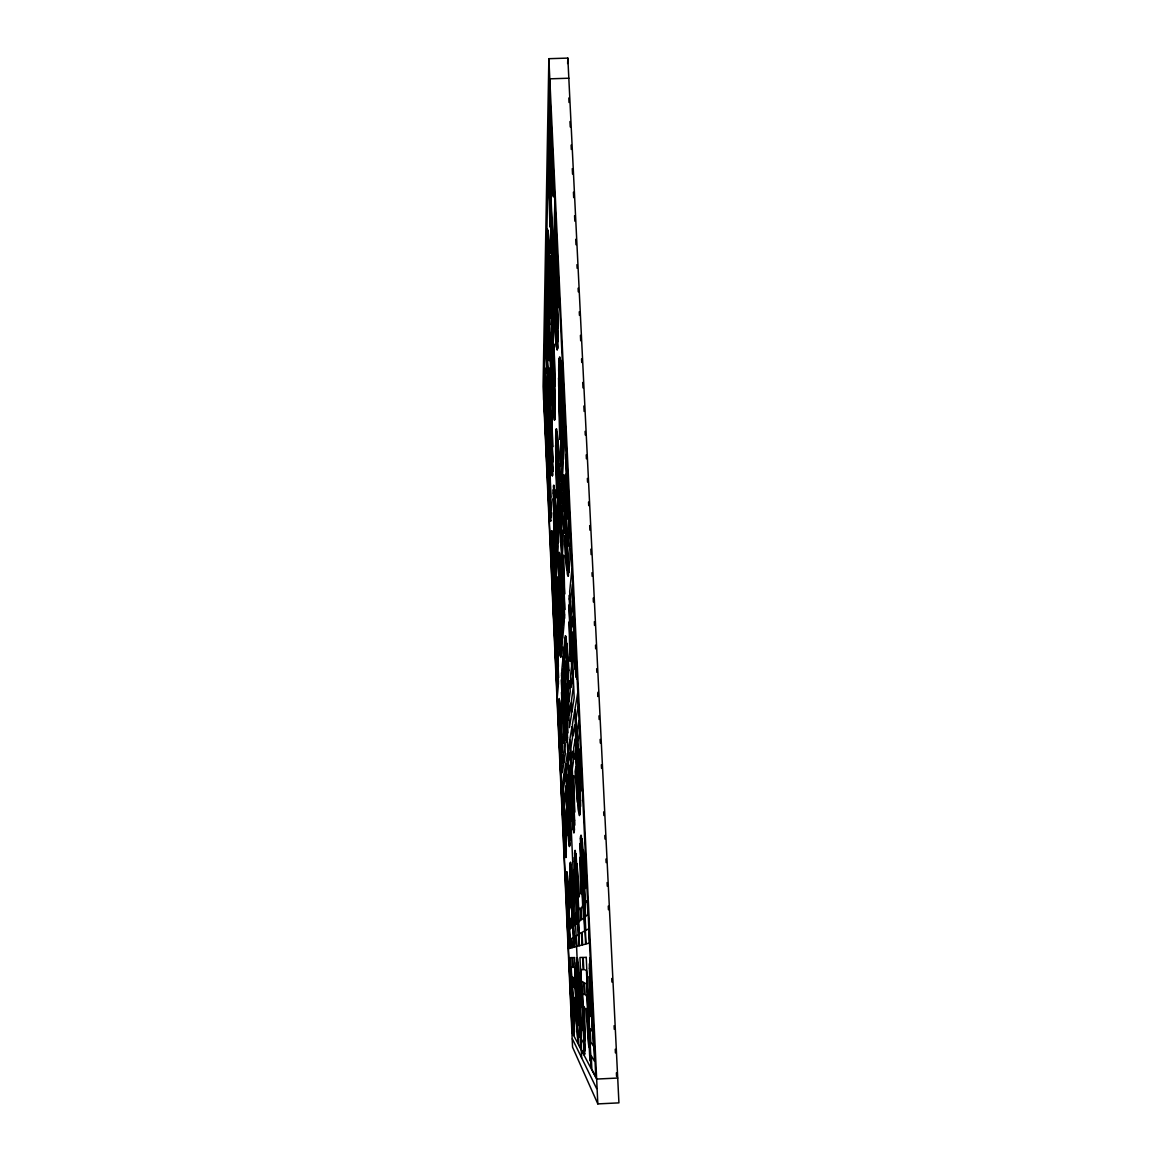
<?xml version="1.0" encoding="UTF-8"?>
<svg xmlns="http://www.w3.org/2000/svg" width="1162" height="1162" viewBox="0 0 1162 1162"><rect width="100%" height="100%" fill="white"/><g stroke="black" fill="none" stroke-linecap="round" stroke-linejoin="round"><path stroke-width="1.5" d="M551.384 537.294L551.384 537.062A80.672 1.685 87.7 0 1 551.427 533.997L554.608 604.952L553.737 618.983L553.678 617.588A80.672 1.685 87.7 0 1 553.417 611.154L554.1 598.038M546.721 461.968L546.721 461.88A75.82 1.438 87.8 0 0 546.736 458.627L544.165 401.035L544.542 381.02A75.82 1.438 87.8 0 0 544.194 372.886M548.856 58.696L543.075 386.51L572.546 1047.136L597.82 1103.9L618.925 1102.869L567.84 58.1L548.856 58.696L597.82 1103.9M543.656 399.743L549.8 78.827L568.828 78.217M545.428 417.55L545.632 410.549A75.82 1.438 87.8 0 1 545.937 419.918L545.98 421.428A75.82 1.438 87.8 0 1 546.3 432.961L546.329 434.312A75.82 1.438 87.8 0 1 546.489 440.761L546.503 441.531M546.111 394.339L546.271 385.552A79.612 1.612 87.8 0 0 545.879 379.582L545.806 378.696A79.612 1.612 87.8 0 0 545.385 373.423L545.327 372.813A79.612 1.612 87.8 0 0 545.022 369.836L545.007 369.734M547.099 470.131L547.68 450.333L550.686 521.201A79.829 1.612 87.8 0 0 550.788 520.518L550.803 520.3M547.985 461.256L547.447 477.466A79.829 1.612 87.8 0 1 547.099 470.16M549.611 472.193L549.873 465.425A79.612 1.598 87.8 0 1 550.178 475.171L550.222 476.74A79.612 1.598 87.8 0 1 550.512 487.241L550.541 488.665A79.612 1.598 87.8 0 1 550.715 496.682L550.73 497.249M566.039 441.676L566.01 442.504A123.128 3.907 87.7 0 0 565.879 446.804L570.15 538.805L568.291 560.883A123.128 3.907 87.7 0 0 568.799 572.837L571.05 548.755M567.637 63.532L567.84 58.1M566.46 873.984L566.475 873.839A84.811 1.772 87.4 0 1 566.577 872.241L569.99 948.265M554.259 189.798L554.23 190.524A122.998 3.355 88.2 0 1 554.042 193.371L550.047 108.618L549.19 149.215A122.998 3.355 88.2 0 1 548.682 139.324L548.682 139.324M553.562 560.186L553.838 553.664A80.454 1.67 87.7 0 0 553.388 546.866L553.315 545.835A80.454 1.67 87.7 0 0 552.851 539.531L552.792 538.761A80.454 1.67 87.7 0 0 552.429 534.854L552.415 534.709M555.654 587.812L554.71 603.165L551.529 531.412A80.454 1.67 87.7 0 1 551.645 530.773L554.434 592.547L555.247 579.533A80.454 1.67 87.7 0 1 555.654 587.798M560.97 780.893L560.97 780.849A77.505 1.554 87.6 0 0 561.043 778.918L558.312 717.506L559.198 708.224A77.505 1.554 87.6 0 0 558.849 699.756L557.804 710.127M557.179 640.756L557.557 636.413A80.425 1.67 87.7 0 1 557.847 645.883L557.891 647.394A80.425 1.67 87.7 0 1 558.152 657.401L558.181 658.738A80.425 1.67 87.7 0 1 558.341 666.189L558.341 666.697M556.162 657.489L556.467 652.521A77.505 1.554 87.6 0 0 556.032 645.564L555.959 644.503A77.505 1.554 87.6 0 0 555.436 637.067L555.378 636.282A77.505 1.554 87.6 0 0 555.073 632.811L555.044 632.433M557.237 697.316L558.239 686.393M571.965 568.567L569.67 591.603A123.128 3.907 87.7 0 0 570.251 602.947L570.281 603.703L572.285 584.689L576.73 678.782A123.128 3.907 87.7 0 0 577.049 678.666L577.107 678.521M559.866 740.165L560.287 737.638A77.505 1.554 87.6 0 1 560.549 746.498L560.592 747.907A77.505 1.554 87.6 0 1 560.868 758.365L560.883 759.556A77.505 1.554 87.6 0 1 560.999 765.133L561.014 765.773M561.275 731.871L561.667 727.804A82.066 1.728 87.6 0 0 561.188 720.12L561.101 718.944A82.066 1.728 87.6 0 0 560.578 711.522L560.505 710.592A82.066 1.728 87.6 0 0 560.099 705.683L560.084 705.494M554.129 627.727L554.129 627.698A77.505 1.554 87.6 0 1 554.274 627.277L556.961 687.483L557.862 678.274A77.505 1.554 87.6 0 1 558.239 686.379M562.815 792.586L561.754 797.8A82.255 1.728 87.6 0 1 561.377 789.782L562.568 782.68L565.923 857.585A82.255 1.728 87.6 0 1 565.72 856.917L565.691 856.786M565.022 815.332L565.531 813.574A82.023 1.728 87.6 0 1 565.807 822.74L565.836 824.192A82.023 1.728 87.6 0 1 566.068 833.662L566.097 834.897A82.023 1.728 87.6 0 1 566.214 841.738L566.228 842.203M590.165 957.793L590.107 958.025A133.877 4.212 87.2 0 0 589.846 959.58L594.552 1061.313L591.269 1055.822L591.313 1056.679A133.877 4.212 87.2 0 0 591.85 1069.389L595.728 1076.767M569.264 909.744L569.787 908.292A84.565 1.758 87.4 0 0 569.249 899.678L569.162 898.328A84.565 1.758 87.4 0 0 568.581 889.714L568.508 888.61A84.565 1.758 87.4 0 0 568.044 882.641L568.029 882.408M569.38 939.027L568.131 940.523A84.811 1.772 87.4 0 0 568.407 947.219L568.465 948.671L571.849 947.771A84.565 1.758 87.4 0 0 571.413 938.591L569.946 938.722L566.983 872.444A84.565 1.758 87.4 0 0 566.78 871.631L570.179 948.221M617.719 1078.045L596.658 1079.062L571.878 1032.059M573.142 996.241L573.781 997.272A84.492 1.758 87.4 0 1 574.043 1006.103L574.086 1007.483A84.492 1.758 87.4 0 1 574.275 1016.358L574.304 1017.505A84.492 1.758 87.4 0 1 574.391 1023.678L574.391 1024.1M571.341 996.749L571.878 996.647A82.095 1.612 87.4 0 0 571.37 987.976L571.283 986.611A82.095 1.612 87.4 0 0 570.629 976.705L570.557 975.586A82.095 1.612 87.4 0 0 570.179 970.502L570.135 969.921M572.183 1032.306L573.883 1035.502A82.095 1.612 87.4 0 0 573.462 1026.569L571.98 1023.519L569.089 959.086A82.095 1.612 87.4 0 0 568.872 957.938M572.358 1038.843L596.643 1088.591M568.828 97.957L569.017 102.474M569.976 121.516L570.251 126.948M571.123 145.076L571.297 149.433M572.285 168.635L572.546 174.068M573.432 192.18L573.694 197.627M574.58 215.74L574.841 221.172M575.727 239.299L575.989 244.732M576.962 264.66L577.136 268.291M578.11 288.22L578.298 291.851M579.272 311.779L579.446 315.396M580.419 335.339L580.68 340.771M581.566 358.884L581.741 362.515M582.714 382.443L582.975 387.876M583.861 406.003L584.123 411.435M585.096 431.363L585.27 434.995M586.244 454.923L586.403 458.787M587.362 478.41L587.58 482.099M588.553 502.042L588.727 505.659M589.7 525.587L589.875 530.148M590.848 549.147L591.109 554.579M591.995 572.706L592.17 576.323M593.23 598.067L593.39 602.018M594.392 621.626L594.523 625.432M595.54 645.186L595.67 648.861M596.687 668.746L596.861 672.362M597.834 692.291L598.009 695.922M598.982 715.85L599.156 719.481M600.129 739.41L600.304 743.026M601.364 764.77L601.553 768.402M603.674 811.889L603.848 815.521M604.821 835.449L604.995 839.066M605.968 859.008L606.143 862.625M607.116 882.554L607.29 886.185M608.263 906.113L608.438 909.744M611.749 978.477L611.924 982.079M614.102 1025.712L614.277 1029.329M615.25 1049.257L615.424 1052.888M616.397 1072.816L616.572 1076.448M549.597 89.503L595.801 1077.45M565.778 454.531L569.264 529.015L567.739 546.489A123.128 3.907 87.7 0 1 567.317 534.564L568.392 519.399L565.763 462.098A123.128 3.907 87.7 0 1 565.778 454.545M555.102 414.238L551.195 328.744L552.168 295.308L552.24 297.138A99.133 2.411 87.9 0 1 552.604 305.708L551.79 335.266L555.175 409.707A99.133 2.411 87.9 0 1 555.102 414.224M555.741 434.573L559.721 521.418L558.414 542.669L558.341 540.969A100.121 2.571 87.7 0 1 558.007 533.097L559.067 513.488L555.683 438.916A100.121 2.571 87.7 0 1 555.741 434.588M546.111 272.663L549.757 352.435A93.512 2.106 87.9 0 0 549.786 347.874L546.634 278.386L547.2 248.508A93.512 2.106 87.9 0 0 546.779 238.544L546.779 238.544M562.96 647.219L581.639 1057.856M546.009 278.517L549.582 358.157A93.512 2.106 87.9 0 1 549.466 359.654L546.358 291.894L545.82 317.008A93.512 2.106 87.9 0 1 545.428 308.889M543.743 395.341L572.198 1032.669M597.864 693.946A115.721 4.692 87.6 0 1 597.965 696.532M548.566 152.309L552.255 232.531L551.413 267.086A113.687 3.094 88 0 0 551.776 275.728L551.848 277.573L552.923 239.023L548.595 145.715A113.687 3.094 88 0 0 548.566 152.309M558.196 327.858L554.986 259.17L555.93 229.277A113.266 3.065 88 0 1 556.38 241.885L555.697 266.098L558.167 319.811A113.266 3.065 88 0 1 558.196 327.858M558.457 677.896L556.133 626.173L556.845 616.02A80.425 1.67 87.7 0 1 557.164 624.691L556.656 633.421L558.428 673.568A80.425 1.67 87.7 0 1 558.457 677.896M558.631 377.897L558.631 378.144A114.007 3.312 87.8 0 0 558.661 385.552L561.043 437.783L560.258 454.662A114.007 3.312 87.8 0 0 560.665 465.817L561.783 446.005L558.631 377.897M569.961 871.95L571.98 916.847L571.065 919.04A94.195 2.193 87.4 0 0 571.384 927.799L572.663 926.826L570.005 867.985A94.195 2.193 87.4 0 0 569.961 871.95M569.976 835.565L569.976 836.059A90.825 2.121 87.6 0 1 569.946 840.17L567.245 780.777L568.45 774.633A90.825 2.121 87.6 0 1 568.799 784.292L567.913 790.029L569.976 835.565M585.067 1040.542L583.455 1006.001L584.471 1007.483A105.451 2.745 87.4 0 1 584.747 1018.595L584.791 1020.323A105.451 2.745 87.4 0 1 584.994 1031.435L585.009 1032.858A105.451 2.745 87.4 0 1 585.067 1040.542M550.919 514.446L550.919 514.693A79.612 1.598 87.8 0 1 550.89 517.874L547.752 447.806L548.377 426.047L548.435 427.514A79.612 1.598 87.8 0 1 548.725 434.414L548.203 453.79L550.919 514.446M561.493 679.697L561.493 679.843A91.159 2.135 87.6 0 0 561.507 684.462L563.439 727.804L562.757 734.515A91.159 2.135 87.6 0 0 563.076 743.302L564.049 736.345L561.493 679.697M561.086 775.49L558.82 724.972L559.605 718.334A77.505 1.554 87.6 0 1 559.91 726.57L561.072 771.713A77.505 1.554 87.6 0 1 561.086 775.49M574.406 861.579L576.686 911.865L575.539 914.436A105.931 2.774 87.4 0 0 575.887 924.24L577.485 923.006L574.478 857.091A105.931 2.774 87.4 0 0 574.406 861.579M574.609 820.227L574.609 820.779A101.777 2.673 87.6 0 1 574.551 825.485L571.486 758.859L572.997 751.059A101.777 2.673 87.6 0 1 573.389 761.981L572.27 769.084L574.609 820.227M589.279 976.429L589.265 976.806A133.877 4.212 87.2 0 0 589.308 985.855L589.323 987.511A133.877 4.212 87.2 0 0 589.512 1000.119L589.555 1002.065A133.877 4.212 87.2 0 0 589.846 1014.382L591.138 1016.634L589.279 976.429M552.822 467.458L552.822 467.763A88.254 1.946 87.8 0 1 552.778 471.511L549.292 394.484L550.062 367.831L550.134 369.458A88.254 1.946 87.8 0 1 550.454 377.098L549.8 400.759L552.822 467.458M553.301 493.109L556.322 560.215L555.48 576.062A89.329 2.063 87.7 0 0 555.785 583.15L555.843 584.675L556.888 567.593L553.359 489.492A89.329 2.063 87.7 0 0 553.301 493.109M574.406 1028.951L574.406 1029.314A84.492 1.758 87.4 0 1 574.348 1032.248L571.849 976.69L573.098 977.315A84.492 1.758 87.4 0 1 573.403 985.942L573.447 987.09L572.488 986.407L574.406 1028.951M564.659 609.658L561.725 545.893L562.829 530.104A99.772 2.556 87.8 0 1 563.221 541.056L562.423 554.303L564.659 603.906A99.772 2.556 87.8 0 1 564.659 609.658M576.483 965.942L578.661 1014.499L577.47 1013.032L577.514 1013.976A101.762 2.469 87.3 0 0 577.848 1023.199L579.431 1025.828L576.555 962.31A101.762 2.469 87.3 0 0 576.483 965.942M558.152 335.644L558.152 336.079A113.266 3.065 88 0 1 558.065 341.672L553.606 245.632L554.855 202.478L554.942 204.556A113.266 3.065 88 0 1 555.349 214.316L554.289 252.343L558.152 335.644M558.675 370.431L562.539 454.357L561.188 479.223A114.007 3.312 87.8 0 0 561.551 488.098L561.638 490.001L563.309 462.854L558.762 365.071A114.007 3.312 87.8 0 0 558.675 370.431M580.07 848.391L582.67 905.503L581.189 908.611A121.008 3.617 87.3 0 0 581.581 919.723L583.644 918.125L580.172 843.351A121.008 3.617 87.3 0 0 580.07 848.391M580.564 800.487L580.564 801.141A115.764 3.457 87.6 0 1 580.448 806.631L576.918 730.753L578.894 720.556A115.764 3.457 87.6 0 1 579.33 733.12L577.848 742.198L580.564 800.487M569.148 605.024L569.148 605.213A116.287 3.486 87.6 0 0 569.104 611.502L571.602 666.073L570.484 676.415A116.287 3.486 87.6 0 0 570.876 687.541L572.445 676.4L569.148 605.024M566.272 851.935L563.861 798.352L564.819 793.385A82.023 1.728 87.6 0 1 565.139 802.041L564.427 806.791L566.272 848.275A82.023 1.728 87.6 0 1 566.272 851.935M567.622 733.048L564.79 671.157L565.967 660.96A95.052 2.339 87.6 0 1 566.344 671.229L565.458 680.075L567.637 728.182A95.052 2.339 87.6 0 1 567.622 733.048M558.573 560.331L561.842 632.549L560.709 646.159A95.052 2.339 87.6 0 0 561.115 655.571L562.481 640.916L558.646 557.469A95.052 2.339 87.6 0 0 558.573 560.331M566.402 876.773L566.402 876.874A84.811 1.772 87.4 0 0 566.388 880.302L568.189 920.87L567.448 922.759A84.811 1.772 87.4 0 0 567.739 930.689L568.77 929.89L566.402 876.773M558.428 681.774L558.428 681.978A80.425 1.67 87.7 0 1 558.356 684.433L555.102 611.938L556.061 596.919L556.133 598.43A80.425 1.67 87.7 0 1 556.424 605.475L555.61 619.012L558.428 681.774M585.009 1047.049L584.994 1047.499A105.451 2.745 87.4 0 1 584.878 1051.073L581.683 981.353L583.644 982.326A105.451 2.745 87.4 0 1 584.021 993.205L584.065 994.657L582.554 993.583L585.009 1047.049M544.92 390.635L544.586 406.482L546.706 453.688A75.82 1.438 87.8 0 0 546.634 448.779L545.239 399.176A75.82 1.438 87.8 0 0 544.934 390.926L544.92 390.635M546.721 305.156L546.3 326.101A93.512 2.106 87.9 0 0 546.692 333.058L547.07 318.286L549.016 360.409A93.512 2.106 87.9 0 0 549.234 360.67L546.721 305.156M547.665 260.404L547.157 284.196L549.771 341.163A93.512 2.106 87.9 0 0 549.699 334.598L547.694 290.093L548.057 271.051A93.512 2.106 87.9 0 0 547.68 260.767L547.665 260.404M550.483 126.571L549.8 160.138A122.998 3.355 88.2 0 0 550.309 168.374L550.352 169.173L550.904 144.32L553.402 196.843A122.998 3.355 88.2 0 0 553.722 196.058L550.483 126.571M561.551 675.383L564.674 744.987L563.497 754.051A91.159 2.135 87.6 0 0 563.802 761.284L563.861 762.853L565.313 753.76L561.638 672.638A91.159 2.135 87.6 0 0 561.551 675.383M547.418 331.286L547.229 341.715A93.512 2.106 87.9 0 0 547.665 347.99L547.738 348.92A93.512 2.106 87.9 0 0 548.217 354.526L548.275 355.194A93.512 2.106 87.9 0 0 548.638 358.404L547.418 331.286M548.493 284.429L549.553 325.07L549.539 324.067A93.512 2.106 87.9 0 0 549.365 315.686L549.321 313.943A93.512 2.106 87.9 0 0 548.943 299.157L548.885 297.225A93.512 2.106 87.9 0 0 548.522 285.344L548.493 284.429M551.325 161.867L551.006 178.367A122.998 3.355 88.2 0 0 551.587 185.368L551.674 186.385A122.998 3.355 88.2 0 0 552.313 192.238L552.4 192.892A122.998 3.355 88.2 0 0 552.88 195.768L551.325 161.867M564.587 614.901L564.587 615.192A99.772 2.556 87.8 0 1 564.456 618.62L560.375 529.451L561.871 506.182L561.943 508.07A99.772 2.556 87.8 0 1 562.321 516.858L561.043 537.614L564.587 614.901M589.366 968.236L592.257 1031.246L590.281 1028.806L590.325 1030.011A133.877 4.212 87.2 0 0 590.732 1041.864L593.39 1046.134L589.541 963.53A133.877 4.212 87.2 0 0 589.366 968.236M546.808 364.316L546.59 372.799A88.515 1.961 87.8 0 1 546.271 362.617L546.213 360.946A88.515 1.961 87.8 0 1 545.908 349.675L545.864 348.135A88.515 1.961 87.8 0 1 545.661 339.217L546.808 364.316M549.539 247.506L549.234 260.244L547.883 230.308A99.119 2.411 87.9 0 1 548.275 233.083L548.348 233.707A99.119 2.411 87.9 0 1 548.9 239.285L548.972 240.243A99.119 2.411 87.9 0 1 549.495 246.94L549.539 247.506M550.323 213.648L549.975 227.069A113.687 3.094 88 0 1 549.582 213.852L549.524 211.687A113.687 3.094 88 0 1 549.161 196.828L549.118 194.766A113.687 3.094 88 0 1 548.871 182.783L548.856 181.911L550.323 213.648M546.736 393.206L546.43 405.727L544.746 368.078A79.612 1.612 87.8 0 0 544.528 367.715L546.75 417.013L547.142 400.585A79.612 1.612 87.8 0 0 546.779 393.86L546.736 393.206M547.302 370.199L547.011 385A88.515 1.961 87.8 0 0 547.331 393.816L547.781 376.154L545.414 323.748A88.515 1.961 87.8 0 0 545.486 329.761L547.302 370.199M550.076 255.756L549.611 275.016L547.476 229.117A99.119 2.411 87.9 0 0 547.244 229.597L549.989 289.628L550.599 264.457A99.119 2.411 87.9 0 0 550.134 256.526L550.076 255.756M550.962 219.85L550.497 242.698A113.687 3.094 88 0 0 550.89 253.853L551.601 226.14L548.595 161.387A113.687 3.094 88 0 0 548.682 169.826L550.962 219.85M547.578 408.879L547.055 428.212L544.368 368.557A79.612 1.612 87.8 0 0 544.281 369.821L547.36 439.323L547.985 417.289A79.612 1.612 87.8 0 0 547.592 409.402L547.578 408.879M548.275 382.196L547.752 404.347A88.515 1.961 87.8 0 0 548.043 411.29L548.101 412.786L548.784 388.297L545.385 313.028A88.515 1.961 87.8 0 0 545.37 317.444L548.275 382.196M551.151 274.377L550.352 304.095L547.011 231.601A99.119 2.411 87.9 0 0 546.895 233.78L550.715 318.403L551.659 284.574A99.119 2.411 87.9 0 0 551.18 275.002L551.151 274.377M549.205 397.578L548.508 421.603A88.53 1.961 87.8 0 0 548.885 429.591L549.524 409.866L552.531 475.665A88.53 1.961 87.8 0 0 552.647 474.721L549.205 397.578M551.078 332.579L550.222 362.384A99.467 2.426 87.9 0 0 550.657 371.128L551.442 346.61L554.797 419.555A99.467 2.426 87.9 0 0 554.957 418.233L551.078 332.579M553.461 250.542L552.357 288.437A113.731 3.079 88 0 0 552.851 298.126L553.853 266.868L557.673 348.658A113.731 3.079 88 0 0 557.862 346.784L553.461 250.542M569.264 599.011L573.316 686.916L571.413 701.122A116.287 3.486 87.6 0 0 571.791 710.229L571.878 712.204L574.188 697.592L569.438 595.017A116.287 3.486 87.6 0 0 569.264 599.011M548.275 472.092L547.868 485.774A79.829 1.612 87.8 0 0 548.217 492.223L548.58 482.84L550.28 520.213A79.829 1.612 87.8 0 0 550.483 521.172L548.275 472.092M549.147 444.828L548.667 459.847L550.919 509.784A79.612 1.598 87.8 0 0 550.861 504.831L549.466 453.529A79.612 1.598 87.8 0 0 549.147 444.857L549.147 444.857M549.858 422.038L549.35 438.611A88.53 1.961 87.8 0 0 549.742 445.583L550.178 434.123L552.052 475.098A88.53 1.961 87.8 0 0 552.284 475.926L549.858 422.038M550.904 388.689L550.323 407.121L552.822 462.055A88.254 1.946 87.8 0 0 552.778 456.346L550.861 413.556L551.267 398.392A88.254 1.946 87.8 0 0 550.904 388.718L550.904 388.718M551.79 360.51L551.18 380.991A99.467 2.426 87.9 0 0 551.601 388.573L551.645 389.314L552.153 374.266L554.245 419.613A99.467 2.426 87.9 0 0 554.521 420.223L551.79 360.51M553.112 318.751L552.386 341.889L555.189 402.953A99.133 2.411 87.9 0 0 555.145 396.257L552.981 348.615L553.504 329.732A99.133 2.411 87.9 0 0 553.112 318.78L553.112 318.78M554.23 283.02L553.446 308.99A113.731 3.079 88 0 0 553.94 317.284L553.983 318.097L554.623 298.983L557.005 349.747A113.731 3.079 88 0 0 557.339 349.98L554.23 283.02M567.535 737.42L567.521 737.536A95.052 2.339 87.6 0 1 567.39 740.15L563.454 653.698L565.037 637.923A95.052 2.339 87.6 0 1 565.473 648.396L564.107 662.369L567.535 737.42M548.885 493.501L548.696 500.401A79.829 1.612 87.8 0 0 549.074 506.516L549.147 507.445A79.829 1.612 87.8 0 0 549.568 513.168L549.611 513.88A79.829 1.612 87.8 0 0 549.946 517.468L548.885 493.501M550.497 446.092L550.265 454.386A88.53 1.961 87.8 0 0 550.701 460.907L550.773 461.895A88.53 1.961 87.8 0 0 551.253 467.937L551.311 468.678A88.53 1.961 87.8 0 0 551.674 472.382L550.497 446.092M551.703 411.188L552.633 447.021A88.254 1.946 87.8 0 0 552.444 437.929L552.4 436.316A88.254 1.946 87.8 0 0 552.095 424.45L552.052 422.677A88.254 1.946 87.8 0 0 551.718 411.711L551.703 411.188M552.487 387.89L552.197 398.072A99.467 2.426 87.9 0 0 552.691 405.044L552.778 406.09A99.467 2.426 87.9 0 0 553.315 412.466L553.388 413.222A99.467 2.426 87.9 0 0 553.809 417.013L552.487 387.89M553.983 344.272L555.015 386.147L555 385.406A99.133 2.411 87.9 0 0 554.797 374.89L554.753 373.031A99.133 2.411 87.9 0 0 554.419 359.407L554.376 357.388A99.133 2.411 87.9 0 0 553.998 344.867L553.983 344.272M555 314.757L554.623 327.597A113.731 3.079 88 0 0 555.189 335.063L555.291 336.167A113.731 3.079 88 0 0 555.915 342.834L556.002 343.618A113.731 3.079 88 0 0 556.496 347.409L555 314.757M556.918 258.705L556.424 273.157L558.036 307.77L558.021 306.899A113.266 3.065 88 0 0 557.804 294.465L557.76 292.287A113.266 3.065 88 0 0 557.397 276.324L557.339 273.956A113.266 3.065 88 0 0 556.932 259.387L556.918 258.705M566.199 855L566.184 855.145A82.023 1.728 87.6 0 1 566.083 856.83L562.713 781.779L564.035 773.979L564.093 775.548A82.023 1.728 87.6 0 1 564.398 782.723L563.279 790.015L566.199 855M569.845 843.641L569.845 843.815A90.825 2.121 87.6 0 1 569.7 845.733L565.952 762.635L567.564 753.02L567.637 754.748A90.825 2.121 87.6 0 1 567.971 762.751L566.591 771.641L569.845 843.641M570.106 864.688L573.345 936.935L571.806 938.664A94.195 2.193 87.4 0 0 572.125 946.057L572.183 947.669L574.057 947.175L570.237 862.872A94.195 2.193 87.4 0 0 570.106 864.688M552.647 577.79L552.357 582.67A80.672 1.685 87.7 0 1 552.081 573.781L552.037 572.343A80.672 1.685 87.7 0 1 551.776 562.713L551.732 561.42A80.672 1.685 87.7 0 1 551.572 554.013L552.647 577.79M554.681 538.602L554.332 544.571A89.329 2.063 87.7 0 1 554.027 534.665L553.983 533.067A89.329 2.063 87.7 0 1 553.693 522.304L553.664 520.837A89.329 2.063 87.7 0 1 553.475 512.5L554.681 538.602M556.162 509.74L555.785 517.075L554.535 489.115A89.053 2.048 87.7 0 1 554.942 493.182L555.015 493.981A89.053 2.048 87.7 0 1 555.552 500.706L555.625 501.81A89.053 2.048 87.7 0 1 556.133 509.145L556.162 509.74M557.164 490.408L556.743 497.873A100.121 2.571 87.7 0 1 556.409 486.704L556.351 484.888A100.121 2.571 87.7 0 1 556.046 472.673L556.017 471.002A100.121 2.571 87.7 0 1 555.828 461.474L557.164 490.408M559.038 454.255L558.559 463.478L557.15 432.308A99.787 2.556 87.7 0 1 557.615 436.476L557.702 437.333A99.787 2.556 87.7 0 1 558.326 444.465L558.414 445.656A99.787 2.556 87.7 0 1 558.995 453.587L559.038 454.255M560.316 429.693L559.764 439.28A114.007 3.312 87.8 0 1 559.401 426.483L559.343 424.391A114.007 3.312 87.8 0 1 559.024 410.302L558.98 408.37A114.007 3.312 87.8 0 1 558.791 397.273L558.777 396.474L560.316 429.693M562.713 383.082L562.103 395.08L560.476 359.828A113.571 3.283 87.8 0 1 561.043 364.04L561.144 364.926A113.571 3.283 87.8 0 1 561.871 372.479L561.987 373.743A113.571 3.283 87.8 0 1 562.669 382.371L562.713 383.082M574.406 829.479L574.406 829.683A101.777 2.673 87.6 0 1 574.217 831.919L569.961 738.843L572.009 726.657L572.096 728.618A101.777 2.673 87.6 0 1 572.474 737.638L570.716 748.778L574.406 829.479M553.127 584.457L552.734 593.535A80.672 1.685 87.7 0 0 553.039 601.495L553.62 591.211L551.398 541.724A80.672 1.685 87.7 0 0 551.442 546.401L553.127 584.457M554.332 562.132L553.853 571.065L552.066 531.891A80.454 1.67 87.7 0 0 551.848 530.845L554.143 581.857L554.768 570.135A80.454 1.67 87.7 0 0 554.376 562.858L554.332 562.132M555.218 545.704L554.739 556.613A89.329 2.063 87.7 0 0 555.058 565.415L555.77 552.909L553.301 498.513A89.329 2.063 87.7 0 0 553.344 503.858L555.218 545.704M556.7 518.339L556.104 529.32L554.114 486.166A89.053 2.048 87.7 0 0 553.867 485.251L556.409 541.463L557.194 527.083A89.053 2.048 87.7 0 0 556.743 519.123L556.7 518.339M557.789 497.99L557.194 511.382A100.121 2.571 87.7 0 0 557.542 521.215L558.428 505.688L555.654 445.293A100.121 2.571 87.7 0 0 555.697 451.524L557.789 497.99M559.648 463.653L558.893 477.495L556.656 429.461A99.787 2.556 87.7 0 0 556.366 428.763L559.227 491.366L560.215 473.297A99.787 2.556 87.7 0 0 559.692 464.524L559.648 463.653M563.425 393.439L562.466 411.435L559.953 357.402A113.571 3.283 87.8 0 0 559.532 356.952L562.815 427.587L564.093 404.173A113.571 3.283 87.8 0 0 563.497 394.397L563.425 393.439M574.609 853.315L578.298 934.321L576.367 936.383A105.931 2.774 87.4 0 0 576.701 944.633L576.788 946.434L579.126 945.81L574.798 851.223A105.931 2.774 87.4 0 0 574.609 853.315M557.702 536.8L556.714 553.49L553.62 485.455A89.053 2.048 87.7 0 0 553.49 486.37L557.019 565.415L558.181 546.547A89.053 2.048 87.7 0 0 557.731 537.41L557.702 536.8M560.796 484.06L559.561 505.092L556.061 429.388A99.787 2.556 87.7 0 0 555.901 430.681L559.881 518.688L561.333 494.925A99.787 2.556 87.7 0 0 560.825 484.743L560.796 484.06M564.776 416.243L563.163 443.55L559.169 358.259A113.571 3.283 87.8 0 0 558.98 360.089L563.512 459.324L565.4 428.502A113.571 3.283 87.8 0 0 564.819 416.998L564.776 416.243M580.259 811.323L580.245 811.555A115.764 3.457 87.6 0 1 579.998 814.228L575.088 708.457L577.761 692.537L577.863 694.774A115.764 3.457 87.6 0 1 578.298 705.131L575.989 719.51L580.259 811.323M557.324 577.223L556.264 593.84A89.3 2.048 87.7 0 0 556.671 602.25L557.629 588.931L560.738 657.329A89.3 2.048 87.7 0 0 560.897 657.14L557.324 577.223M563.861 474.924L562.176 501.403A113.992 3.297 87.8 0 0 562.698 511.73L564.209 490.349L568.218 576.236A113.992 3.297 87.8 0 0 568.465 575.553L563.861 474.924M580.375 838.804L584.617 930.98L582.075 932.331L582.118 933.478A121.008 3.617 87.3 0 0 582.511 942.832L582.598 944.88L585.619 944.067L580.622 836.32A121.008 3.617 87.3 0 0 580.375 838.804M557.92 600.522L557.164 611.866A89.3 2.048 87.7 0 0 557.571 619.433L557.615 620.188L558.21 612.011L560.157 654.642A89.3 2.048 87.7 0 0 560.447 656.428L557.92 600.522M564.543 505.586L563.338 523.51A113.992 3.297 87.8 0 0 563.875 532.704L563.933 533.634L564.877 520.649L567.39 574.028A113.992 3.297 87.8 0 0 567.782 575.756L564.543 505.586M558.501 623.398L558.152 629.165A89.3 2.048 87.7 0 0 558.617 636.587L558.704 637.735A89.3 2.048 87.7 0 0 559.227 644.939L559.3 645.84A89.3 2.048 87.7 0 0 559.721 650.618L558.501 623.398M563.686 555.363L563.12 562.844L564.587 594.232A99.772 2.556 87.8 0 0 564.427 584.573L564.398 582.845A99.772 2.556 87.8 0 0 564.093 569.976L564.049 568.029A99.772 2.556 87.8 0 0 563.715 555.93L563.686 555.363M565.197 535.537L564.63 544.455A113.992 3.297 87.8 0 0 565.269 553.33L565.371 554.681A113.992 3.297 87.8 0 0 566.083 563.149L566.184 564.209A113.992 3.297 87.8 0 0 566.765 569.656L565.197 535.537M576.701 959.275L580.216 1037.317L578.298 1034.717A101.762 2.469 87.3 0 0 578.705 1044.58L581.015 1048.981L576.846 958.069A101.762 2.469 87.3 0 0 576.701 959.275M559.968 608.104L559.532 613.797L559.503 612.999A95.052 2.339 87.6 0 1 559.198 602.671L559.154 601.001A95.052 2.339 87.6 0 1 558.878 589.86L558.835 588.364A95.052 2.339 87.6 0 1 558.675 579.809L559.968 608.104M562.059 581.116L561.537 587.841L560.186 557.615A95.052 2.339 87.6 0 1 560.578 561.493L560.65 562.393A95.052 2.339 87.6 0 1 561.348 570.992L561.449 572.227A95.052 2.339 87.6 0 1 562.016 580.448L562.059 581.116M567.535 509.958L566.824 519.24L566.795 518.194A123.128 3.907 87.7 0 1 566.431 504.686L566.373 502.492A123.128 3.907 87.7 0 1 566.054 487.706L566.025 485.687A123.128 3.907 87.7 0 1 565.85 474.154L567.535 509.958M556.961 661.033L556.438 667.569L554.71 629.339A77.505 1.554 87.6 0 0 554.492 627.887L556.7 677.562L557.382 669.007A77.505 1.554 87.6 0 0 557.005 661.759L556.961 661.033M560.578 616.136L559.924 625.621A95.052 2.339 87.6 0 0 560.273 634.888L561.202 624.284L558.544 565.662A95.052 2.339 87.6 0 0 558.573 571.036L560.578 616.136M562.64 590.645L561.842 600.58L559.692 553.94A95.052 2.339 87.6 0 0 559.401 552.575L562.147 613.202L563.192 600.26A95.052 2.339 87.6 0 0 562.698 591.516L562.64 590.645M574.246 1034.412L574.231 1034.514A84.492 1.758 87.4 0 1 574.086 1035.357L570.6 957.619L572.3 957.604L572.358 959.202A84.492 1.758 87.4 0 1 572.677 966.537L572.706 967.438L571.225 967.104L574.246 1034.412M563.759 610.878L562.437 625.693L559.096 552.328A95.052 2.339 87.6 0 0 558.893 553.272L562.742 638.069L564.282 621.481A95.052 2.339 87.6 0 0 563.788 611.546L563.759 610.878M563.178 656.399L561.783 670.416A95.052 2.339 87.6 0 0 562.219 679.45L563.468 668.484L566.824 741.966A95.052 2.339 87.6 0 0 567.027 742.169L563.178 656.399M563.759 680.438L562.757 689.865A95.052 2.339 87.6 0 0 563.207 698.115L563.265 698.943L564.035 692.276L566.141 738.088A95.052 2.339 87.6 0 0 566.475 740.455L563.759 680.438M572.605 600.594L570.963 615.976A123.128 3.907 87.7 0 0 571.573 626.231L571.631 627.262L572.91 616.31L575.684 674.773A123.128 3.907 87.7 0 0 576.178 677.373L572.605 600.594M564.325 703.998L563.846 708.835A95.052 2.339 87.6 0 0 564.383 717.099L564.471 718.392A95.052 2.339 87.6 0 0 565.066 726.57L565.153 727.615A95.052 2.339 87.6 0 0 565.633 733.193L564.325 703.998M566.765 684.2L567.593 720.6L567.579 719.772A95.052 2.339 87.6 0 0 567.477 712.684L567.448 711.173A95.052 2.339 87.6 0 0 567.158 697.97L567.1 696.198A95.052 2.339 87.6 0 0 566.795 685.072L566.765 684.2M573.215 631.837L572.43 639.492A123.128 3.907 87.7 0 0 573.171 649.66L573.287 651.228A123.128 3.907 87.7 0 0 574.13 661.163L574.246 662.427A123.128 3.907 87.7 0 0 574.943 669.094L573.215 631.837M562.829 719.38L562.35 722.648A91.159 2.135 87.6 0 1 562.059 713.047L562.016 711.507A91.159 2.135 87.6 0 1 561.769 701.296L561.74 699.916A91.159 2.135 87.6 0 1 561.595 692.218L562.829 719.38M568.973 670.285L568.291 675.674L566.824 643.167A101.835 2.673 87.6 0 1 567.376 648.875L567.463 649.965A101.835 2.673 87.6 0 1 568.174 658.81L568.276 660.234A101.835 2.673 87.6 0 1 568.915 669.53L568.973 670.285M570.76 655.92L570.005 661.294A116.287 3.486 87.6 0 1 569.67 648.962L569.612 646.987A116.287 3.486 87.6 0 1 569.336 633.74L569.307 631.954A116.287 3.486 87.6 0 1 569.162 621.83L570.76 655.92M584.675 1053.673L584.66 1053.789A105.451 2.745 87.4 0 1 584.413 1054.733L579.954 957.473L582.627 957.43L582.714 959.449A105.451 2.745 87.4 0 1 583.106 968.73L583.15 969.863L580.811 969.326L584.675 1053.673M562.205 737.144L561.537 742.213L559.692 701.543A82.066 1.728 87.6 0 0 559.43 699.655L561.798 752.453L562.669 745.801A82.066 1.728 87.6 0 0 562.248 737.928L562.205 737.144M569.641 680.932L568.581 688.863L566.243 638.534A101.835 2.673 87.6 0 0 565.879 636.558L568.872 701.906L570.251 691.593A101.835 2.673 87.6 0 0 569.7 681.905L569.641 680.932M563.149 755.227L562.059 762.621L559.183 698.623A82.066 1.728 87.6 0 0 559.024 698.594L562.306 772.701L563.599 764.538A82.066 1.728 87.6 0 0 563.178 755.808L563.149 755.227M570.876 703.271L569.162 714.819L565.545 635.701A101.835 2.673 87.6 0 0 565.298 636.006L569.438 727.601L571.457 714.848A101.835 2.673 87.6 0 0 570.92 703.998L570.876 703.271M565.763 763.754L564.296 772.425A91.101 2.135 87.6 0 0 564.732 781.242L566.025 774.807L569.264 845.951A91.101 2.135 87.6 0 0 569.467 846.59L565.763 763.754M569.729 740.238L567.898 751.073A102.125 2.687 87.6 0 0 568.378 760.863L570.005 752.744L573.665 832.326A102.125 2.687 87.6 0 0 573.912 832.98L569.729 740.238M574.783 710.258L572.445 724.173A116.215 3.486 87.6 0 0 572.997 735.197L573.026 735.938L575.059 724.667L579.286 814.954A116.215 3.486 87.6 0 0 579.591 815.593L574.783 710.258M563.076 802.419L562.219 807.14A82.255 1.728 87.6 0 0 562.611 814.591L562.655 815.346L563.323 812.151L565.139 852.327A82.255 1.728 87.6 0 0 565.415 854.927L563.076 802.419M566.286 785.759L565.255 791.496A91.101 2.135 87.6 0 0 565.691 799.674L565.734 800.502L566.548 796.624L568.581 841.012A91.101 2.135 87.6 0 0 568.901 843.815L566.286 785.759M570.266 765.133L568.973 772.251A102.125 2.687 87.6 0 0 569.482 781.314L569.54 782.244L570.542 777.378L572.837 826.981A102.125 2.687 87.6 0 0 573.229 830.046L570.266 765.133M575.335 738.887L573.679 747.979A116.215 3.486 87.6 0 0 574.26 758.147L574.318 759.178L575.626 752.947L578.255 809.13A116.215 3.486 87.6 0 0 578.749 812.485L575.335 738.887M563.57 821.81L563.163 824.366A82.255 1.728 87.6 0 0 563.628 832.007L563.701 833.212A82.255 1.728 87.6 0 0 564.224 840.939L564.282 841.942A82.255 1.728 87.6 0 0 564.703 847.359L563.57 821.81M566.809 807.372L566.315 810.408A91.101 2.135 87.6 0 0 566.838 818.789L566.925 820.111A91.101 2.135 87.6 0 0 567.506 828.564L567.593 829.653A91.101 2.135 87.6 0 0 568.073 835.594L566.809 807.372M569.206 796.682L569.932 828.709A90.825 2.121 87.6 0 0 569.816 821.04L569.801 819.646A90.825 2.121 87.6 0 0 569.554 809.057L569.511 807.43A90.825 2.121 87.6 0 0 569.22 797.176L569.206 796.682M570.803 789.506L570.193 793.21A102.125 2.687 87.6 0 0 570.803 802.492L570.891 803.944A102.125 2.687 87.6 0 0 571.588 813.284L571.675 814.489A102.125 2.687 87.6 0 0 572.241 821.026L570.803 789.506M573.839 776.027L573.055 779.484L574.594 812.398A101.777 2.673 87.6 0 0 574.493 803.668L574.464 802.085A101.777 2.673 87.6 0 0 574.217 790.058L574.173 788.214A101.777 2.673 87.6 0 0 573.854 776.579L573.839 776.027M575.887 766.847L575.088 771.481A116.215 3.486 87.6 0 0 575.815 781.852L575.931 783.478A116.215 3.486 87.6 0 0 576.744 793.907L576.86 795.258A116.215 3.486 87.6 0 0 577.529 802.535L575.887 766.847M579.823 749.301L578.807 753.847L580.593 791.395A115.764 3.457 87.6 0 0 580.506 781.271L580.477 779.441A115.764 3.457 87.6 0 0 580.23 765.526L580.187 763.39A115.764 3.457 87.6 0 0 579.853 749.955L579.823 749.301M567.593 911.952L567.085 912.228A84.811 1.772 87.4 0 1 566.838 903.847L566.795 902.525A84.811 1.772 87.4 0 1 566.577 893.854L566.548 892.707A84.811 1.772 87.4 0 1 566.446 886.388L567.593 911.952M571.297 907.014L570.673 907.377A94.195 2.193 87.4 0 1 570.411 898.11L570.368 896.643A94.195 2.193 87.4 0 1 570.135 887.027L570.121 885.764A94.195 2.193 87.4 0 1 570.005 878.733L571.297 907.014M574.043 903.339L573.345 904.283L571.995 874.158A93.904 2.179 87.4 0 1 572.517 880.738L572.619 881.973A93.904 2.179 87.4 0 1 573.287 891.501L573.389 892.997A93.904 2.179 87.4 0 1 573.999 902.583L574.043 903.339M575.887 900.884L575.117 901.392A105.931 2.774 87.4 0 1 574.827 891.022L574.783 889.366A105.931 2.774 87.4 0 1 574.551 878.574L574.522 877.15A105.931 2.774 87.4 0 1 574.42 869.249L575.887 900.884M579.359 896.236L578.473 897.427L576.933 863.511A105.553 2.745 87.4 0 1 577.558 870.861L577.674 872.241A105.553 2.745 87.4 0 1 578.473 882.931L578.589 884.602A105.553 2.745 87.4 0 1 579.301 895.379L579.359 896.236M581.726 893.07L580.724 893.825A121.008 3.617 87.3 0 1 580.419 882.031L580.375 880.157A121.008 3.617 87.3 0 1 580.143 867.854L580.128 866.227A121.008 3.617 87.3 0 1 580.041 857.193L581.726 893.07M586.258 887.027L585.082 888.596L583.295 849.8A120.514 3.588 87.3 0 1 584.079 858.108L584.21 859.662A120.514 3.588 87.3 0 1 585.183 871.82L585.328 873.737A120.514 3.588 87.3 0 1 586.185 886.04L586.258 887.027M570.368 918.561L569.496 919.491L567.564 877.237A84.565 1.758 87.4 0 0 567.274 874.449L569.729 929.15L570.862 927.93A84.565 1.758 87.4 0 0 570.411 919.418L570.368 918.561M574.667 913.986L573.578 915.148L571.428 868.217A93.904 2.179 87.4 0 0 571.079 865.167L573.825 925.896L575.248 924.429A93.904 2.179 87.4 0 0 574.725 914.944L574.667 913.986M580.085 908.234L578.72 909.701L576.25 856.917A105.553 2.745 87.4 0 0 575.829 853.562L578.952 921.844L580.768 920.013A105.553 2.745 87.4 0 0 580.158 909.323L580.085 908.234M587.13 900.768L585.328 902.685L582.467 842.377A120.514 3.588 87.3 0 0 581.93 838.644L585.561 916.615L587.943 914.276A120.514 3.588 87.3 0 0 587.217 902.002L587.13 900.768M575.829 935.628L574.057 936.557L570.702 862.858A93.904 2.179 87.4 0 0 570.484 862.131L574.289 947.103L576.352 946.551A93.904 2.179 87.4 0 0 575.858 936.325L575.829 935.628M581.436 932.665L579.184 933.856L575.364 851.049A105.553 2.745 87.4 0 0 575.103 850.293L579.417 945.723L582.046 945.026A105.553 2.745 87.4 0 0 581.479 933.449L581.436 932.665M588.742 928.816L585.779 930.37L581.363 835.914A120.514 3.588 87.3 0 0 581.029 835.144L586.011 943.951L589.468 943.021A120.514 3.588 87.3 0 0 588.785 929.716L588.742 928.816M574.522 957.561L572.648 957.619A94.107 2.193 87.4 0 0 573.084 966.9L574.754 967.917L578.124 1041.965A94.107 2.193 87.4 0 0 578.371 1043.491L574.522 957.561M586.244 957.372L583.193 957.459A120.863 3.617 87.3 0 0 583.774 969.224L586.461 970.633L590.892 1065.67A120.863 3.617 87.3 0 0 591.284 1067.762L586.244 957.372M574.972 978.172L573.65 977.852A94.107 2.193 87.4 0 0 574.115 986.698L575.205 988.339L577.311 1034.587A94.107 2.193 87.4 0 0 577.703 1038.494L574.972 978.172M586.679 983.735L584.515 983.081A120.863 3.617 87.3 0 0 585.154 994.323L586.897 996.676L589.671 1055.866A120.863 3.617 87.3 0 0 590.252 1061.022L586.679 983.735M575.422 998.405L574.74 997.751L574.783 998.492A94.107 2.193 87.4 0 0 575.364 1007.919L575.451 1009.4A94.107 2.193 87.4 0 0 576.105 1019.205L576.207 1020.497A94.107 2.193 87.4 0 0 576.73 1027.658L575.422 998.405M587.1 1009.458L586.011 1008.413L586.069 1009.357A120.863 3.617 87.3 0 0 586.868 1021.398L586.999 1023.315A120.863 3.617 87.3 0 0 587.914 1035.894L588.045 1037.564A120.863 3.617 87.3 0 0 588.814 1046.831L587.1 1009.458M577.892 1003.329L577.107 1001.804A101.762 2.469 87.3 0 1 576.846 992.217L576.802 990.707A101.762 2.469 87.3 0 1 576.599 980.902L576.57 979.61A101.762 2.469 87.3 0 1 576.483 972.579L577.892 1003.329M581.508 1006.96L580.608 1006.045L579.155 973.466A101.762 2.469 87.3 0 1 579.664 979.798L579.765 981.178A101.762 2.469 87.3 0 1 580.651 993.554L580.768 995.253A101.762 2.469 87.3 0 1 581.45 1006.089L581.508 1006.96M572.445 1006.844L571.559 1005.74L569.714 964.736A82.095 1.612 87.4 0 0 569.409 961.642L571.762 1014.673L572.939 1016.096A82.095 1.612 87.4 0 0 572.503 1007.701L572.445 1006.844M582.22 1018.871L580.826 1017.157L578.487 966.305A101.762 2.469 87.3 0 0 578.066 962.456L581.044 1028.167L582.859 1030.462A101.762 2.469 87.3 0 0 582.278 1019.946L582.22 1018.871M583.498 1042.808L581.261 1039.046L577.63 959.376A101.762 2.469 87.3 0 0 577.296 957.866L581.465 1049.823L584.094 1054.791A101.762 2.469 87.3 0 0 583.542 1043.578L583.498 1042.808"/></g></svg>
